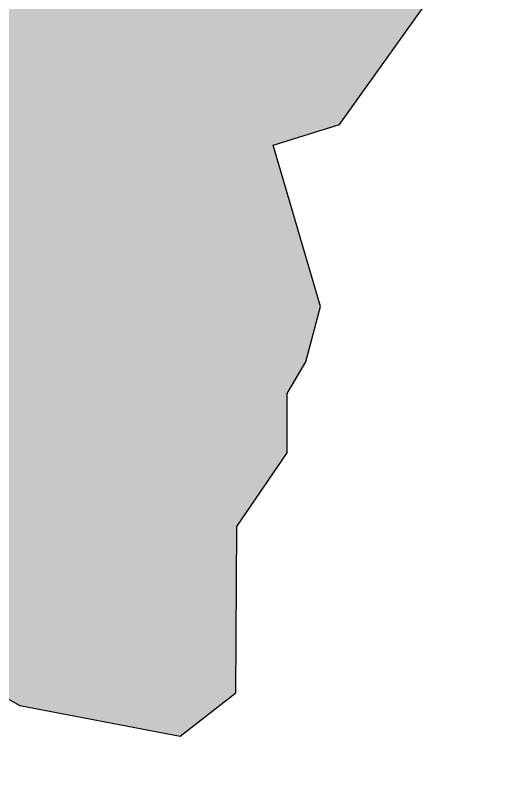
# Model space of a CAD drawing. Header units: inches. Extents: x 397149 to 398791, y 3053203 to 3057598.
# Drawn here: x 398485.33 to 398516.58, y 3057172.06 to 3057221.57 of the extents above; entities that cross this region are included whole.
import ezdxf

# ---------------------------------------------------------------- set-up
doc = ezdxf.new("R2010")
doc.units = ezdxf.units.IN
doc.header["$MEASUREMENT"] = 0
doc.layers.add('structure_precinct', color=7, linetype='Continuous', true_color=0xdf69e5)

msp = doc.modelspace()

# ---------------------------------------------------------------- hatches: boundary and pattern name
at = {"layer": 'structure_precinct', "true_color": 0xf8f6b0}
h = msp.add_hatch(color=51, dxfattribs=at)
h.dxf.hatch_style = 1
h.paths.add_polyline_path([(398052.831, 3057326.396), (398050.717, 3057317.794), (398043.192, 3057310.076), (398043.051, 3057296.099), (398034.272, 3057287.094), (398029.557, 3057283.223), (398025.903, 3057270.79), (398013.825, 3057267.292), (398009.489, 3057258.555), (398011.966, 3057246.941), (397997.159, 3057245.694), (397998.62, 3057230.679), (397994.142, 3057216.436), (397989.099, 3057213.407), (397988.341, 3057189.683), (397986.485, 3057152.287), (397997.012, 3057123.623), (398015.862, 3057106.499), (398030.789, 3057098.219), (398031.567, 3057070.279), (398034.283, 3057060.922), (398037.323, 3057050.448), (398058.205, 3057040.125), (398084.554, 3057032.837), (398107.815, 3057035.249), (398136.623, 3057067.799), (398151.201, 3057053.585), (398141.812, 3057025.94), (398155.018, 3057019.755), (398183.572, 3057022.234), (398207.295, 3057029.946), (398222.001, 3057039.131), (398250.039, 3057040.545), (398268.921, 3057040.019), (398267.436, 3057048.045), (398266.426, 3057053.5), (398266.833, 3057053.948), (398272.413, 3057063.06), (398273, 3057064.22), (398276.963, 3057067.869), (398280.827, 3057071.884), (398282.219, 3057076.983), (398285.734, 3057079.617), (398289.501, 3057084.276), (398294.839, 3057087.117), (398297.889, 3057087.888), (398300.579, 3057089.194), (398303.228, 3057090.703), (398308.423, 3057092.73), (398311.44, 3057094.734), (398316.199, 3057099.492), (398320.735, 3057110.197), (398326.325, 3057111.795), (398326.35, 3057115.512), (398328.029, 3057117.317), (398329.806, 3057120.781), (398329.371, 3057124.321), (398330.286, 3057126.327), (398332.746, 3057133.081), (398334.852, 3057136.548), (398339.795, 3057147.524), (398339.689, 3057147.195), (398341.621, 3057150.239), (398343.24, 3057153.38), (398347.379, 3057162.085), (398350.364, 3057165.957), (398357.155, 3057174.345), (398364.66, 3057176.927), (398367.472, 3057178.573), (398370.116, 3057179.437), (398375.072, 3057181.132), (398383.522, 3057182.436), (398390.823, 3057183.058), (398398.499, 3057185.344), (398404.542, 3057184.036), (398412.277, 3057185.244), (398419.32, 3057182.756), (398426.831, 3057184.987), (398433.805, 3057184.309), (398441.563, 3057184.67), (398453.209, 3057182.9), (398454.666, 3057182.982), (398458.593, 3057183.403), (398461.811, 3057183.804), (398468.683, 3057181.352), (398473.656, 3057181.067), (398475.952, 3057180.959), (398477.965, 3057179.872), (398481.893, 3057178.778), (398485.623, 3057176.688), (398496.049, 3057174.705), (398499.679, 3057177.522), (398499.735, 3057188.344), (398503.024, 3057193.13), (398503.004, 3057196.975), (398504.227, 3057199.035), (398505.176, 3057202.638), (398502.096, 3057213.12), (398506.419, 3057214.46), (398513.486, 3057224.372), (398511.947, 3057231.204), (398516.408, 3057233.752), (398516.546, 3057235.937), (398516.581, 3057240.604), (398516.179, 3057244.373), (398500.712, 3057252.216), (398482.982, 3057261.139), (398459.909, 3057263.896), (398415.299, 3057268.582), (398396.508, 3057267.666), (398377.262, 3057262.51), (398364.279, 3057257.771), (398355.065, 3057263.075), (398353.101, 3057273.577), (398365.152, 3057287.267), (398367.193, 3057295.663), (398364.321, 3057305.304), (398355.259, 3057312.333), (398342.922, 3057313.379), (398337.858, 3057315.057), (398335.616, 3057319.104), (398337.048, 3057327.844), (398336.491, 3057347.149), (398332.257, 3057370.442), (398326.21, 3057390.837), (398315.853, 3057389.793), (398300.623, 3057388.584), (398289.623, 3057387.767), (398276.764, 3057386.587), (398267.573, 3057390.028), (398264.906, 3057399.988), (398270.973, 3057415.819), (398271.983, 3057429.722), (398272.634, 3057445.145), (398278.015, 3057461.644), (398266.419, 3057481.147), (398258.023, 3057488.663), (398256.61, 3057506.601), (398265.428, 3057519.248), (398260.771, 3057525.795), (398254.084, 3057532.148), (398250.843, 3057540.989), (398245.622, 3057539.175), (398236.503, 3057530.713), (398227.509, 3057520.021), (398222.09, 3057518.496), (398215.842, 3057511.565), (398206.375, 3057503.475), (398195.244, 3057491.073), (398186.683, 3057486.822), (398174.174, 3057483.485), (398152.174, 3057469.289), (398110.598, 3057441.88), (398107.527, 3057442.042), (398101.48, 3057439.604), (398098.654, 3057439.441), (398092.792, 3057436.917), (398088.516, 3057433.868), (398079.082, 3057431.113), (398075.849, 3057429.504), (398069.759, 3057427.425), (398067.331, 3057426.596), (398061.551, 3057422.665), (398057.064, 3057418.295), (398055.579, 3057415.816), (398054.74, 3057413.052), (398042.262, 3057400.706), (398041.58, 3057396.488), (398045.169, 3057379.658), (398043.36, 3057346.921), (398042.568, 3057334.206)])

# ---------------------------------------------------------------- linework, layer by layer
at = {"layer": 'structure_precinct', "lineweight": -3}
msp.add_lwpolyline([(398453.209, 3057182.9), (398454.666, 3057182.982), (398458.593, 3057183.403), (398461.811, 3057183.804), (398468.683, 3057181.352), (398473.656, 3057181.067), (398475.952, 3057180.959), (398477.965, 3057179.872), (398481.893, 3057178.778), (398485.623, 3057176.688), (398496.049, 3057174.705), (398499.679, 3057177.522), (398499.735, 3057188.344), (398503.024, 3057193.13), (398503.004, 3057196.975), (398504.227, 3057199.035), (398505.176, 3057202.638), (398502.096, 3057213.12), (398506.419, 3057214.46), (398513.486, 3057224.372)], dxfattribs=at)

doc.saveas('drawing.dxf')
